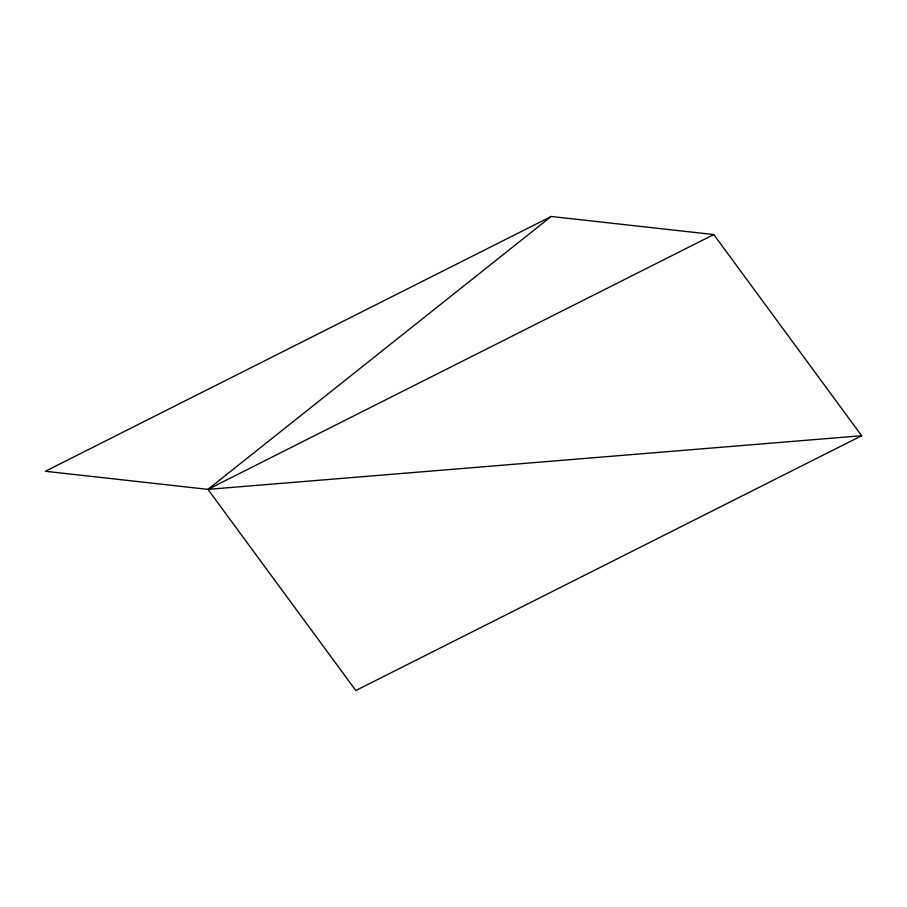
<?xml version="1.0" encoding="UTF-8"?>
<svg xmlns="http://www.w3.org/2000/svg" width="907" height="907" viewBox="0 0 907 907"><rect width="100%" height="100%" fill="white"/><g stroke="black" fill="none" stroke-linecap="round" stroke-linejoin="round"><path stroke-width="1.36" d="M861.65 435.723L207.952 489.372L551.184 216.478L713.786 234.562L861.65 435.723L355.816 690.522L207.952 489.372L45.35 471.277L551.184 216.478M207.952 489.372L713.786 234.562"/></g></svg>
